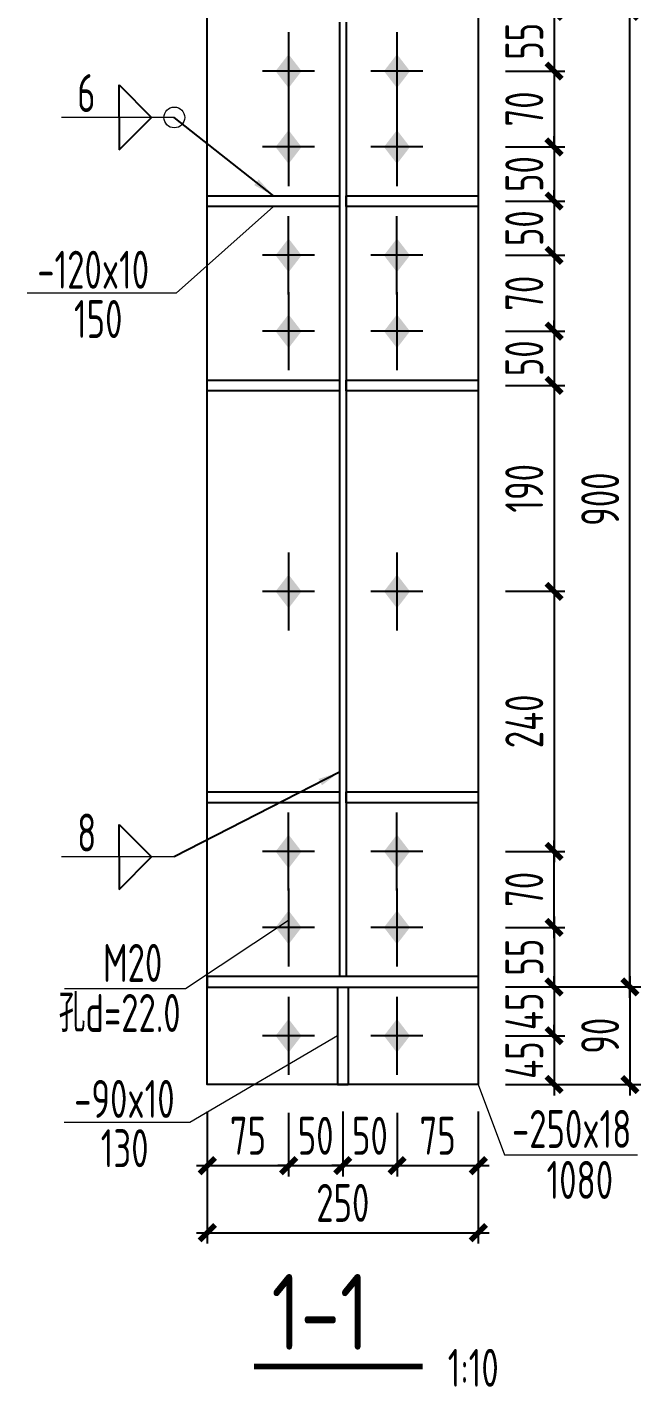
# Model space of a CAD drawing. Extents: x -3102990 to -851544, y -5293060 to -2540151.
# Drawn here: x -1072496 to -1066836, y -2651848 to -2639304 of the extents above; entities that cross this region are included whole.
import ezdxf

# ---------------------------------------------------------------- set-up
doc = ezdxf.new("R2010")
doc.units = 0
doc.header["$LTSCALE"] = 1000
doc.header["$PDMODE"] = 1
doc.linetypes.add('DOTE', pattern=[2.42, 2, -0.2, 0.02, -0.2])
doc.layers.get('0').update_dxf_attribs({"linetype": 'CONTINUOUS'})
doc.layers.get('Defpoints').update_dxf_attribs({"linetype": 'CONTINUOUS'})
for name, color, linetype in [('10', 7, 'CONTINUOUS'), ('AXIS', 253, 'DOTE'), ('COLU', 7, 'CONTINUOUS'), ('DIM', 3, 'CONTINUOUS'), ('NUM', 7, 'CONTINUOUS'), ('TEXT', 7, 'CONTINUOUS'), ('WELD', 7, 'CONTINUOUS')]:
    doc.layers.add(name, color=color, linetype=linetype)
doc.styles.add('TSSD_Dimension', font='tssdeng.shx', dxfattribs={"width": 0.7, "bigfont": 'Hztxt.shx'})
doc.styles.add('TSSD_Label', font='tssdeng.shx', dxfattribs={"width": 0.75, "bigfont": 'hztxt.shx'})
doc.styles.add('TSSD_Rein', font='Tssdeng.shx', dxfattribs={"width": 0.75, "bigfont": 'hztxt.shx'})
doc.dimstyles.new('TSSD_10_100', dxfattribs={"dimtxt": 350, "dimasz": 100, "dimexe": 100, "dimexo": 250, "dimgap": 100, "dimtad": 1, "dimdec": 0, "dimlfac": 0.1, "dimzin": 0, "dimdsep": 46, "dimtxsty": 'TSSD_Dimension', "dimblk": 'ARCHTICK', "dimcen": 0, "dimdle": 100, "dimclrt": 7, "dimadec": 0, "dimazin": 0, "dimtfac": 1, "dimtdec": 0, "dimtix": 1, "dimtmove": 2, "dimatfit": 3, "dimldrblk": 'ARCHTICK', "dimfxl": 1, "dimtolj": 1, "dimtzin": 0, "dimarcsym": 0})
doc.dimstyles.new('TSSD_LEADER_STYLE_200.0', dxfattribs={"dimtxt": 700, "dimasz": 200, "dimexe": 200, "dimexo": 500, "dimgap": 0.09, "dimtad": 0, "dimtih": 1, "dimtoh": 1, "dimdec": 4, "dimzin": 0, "dimdsep": 46, "dimtxsty": 'Standard', "dimcen": 0.09, "dimdle": 200, "dimclrt": 7, "dimadec": 0, "dimazin": 0, "dimtfac": 1, "dimtdec": 4, "dimtofl": 0, "dimtmove": 0, "dimatfit": 3, "dimfxl": 1, "dimtolj": 1, "dimtzin": 0, "dimarcsym": 0})

# ---------------------------------------------------------------- blocks, each defined once
blk = doc.blocks.new('A$C5C7C78FF')
at = {"layer": '10', "color": 0}
blk.add_solid([(27, -141, -192), (-73, -11, -192), (127, -11, -192), (27, 119, -192)], dxfattribs=at)
at = {"layer": 'AXIS', "color": 0, "linetype": 'ByBlock'}
for p, q in [((27, -311, -192), (27, 289, -192)), ((227, -11, -192), (-173, -11, -192))]:
    blk.add_line(p, q, dxfattribs=at)
blk = doc.blocks.new('_ArchTick')
at = {"color": 0, "const_width": 0.5}
blk.add_lwpolyline([(-0.71, -0.71), (0.71, 0.71)], dxfattribs=at)
blk = doc.blocks.new('*D352')
at = {"layer": 'Defpoints', "color": 0}
for p in [(-1068335, -2639159), (-1068335, -2639709), (-1067636, -2639709)]:
    blk.add_point(p, dxfattribs=at)
at = {"layer": 'DIM', "color": 0, "lineweight": -2}
for p, q in [((-1067636, -2639059), (-1067636, -2639809)), ((-1068085, -2639159), (-1067536, -2639159)), ((-1068085, -2639709), (-1067536, -2639709))]:
    blk.add_line(p, q, dxfattribs=at)
at = {"layer": 'DIM', "color": 0, "lineweight": -2, "xscale": 100, "yscale": 100, "zscale": 100}
for p, rotation in [((-1067636, -2639159), 90), ((-1067636, -2639709), 270)]:
    blk.add_blockref('_ArchTick', p, dxfattribs=dict(at, rotation=rotation))
at = {"layer": 'DIM', "color": 7, "insert": (-1067911, -2639434), "char_height": 350, "attachment_point": 5, "rotation": 90, "style": 'TSSD_Dimension'}
blk.add_mtext('\\A1;55', dxfattribs=at)
blk = doc.blocks.new('*D353')
at = {"layer": 'Defpoints', "color": 0}
for p in [(-1068335, -2647609), (-1068335, -2648159), (-1067636, -2648159)]:
    blk.add_point(p, dxfattribs=at)
at = {"layer": 'DIM', "color": 0, "lineweight": -2}
for p, q in [((-1067636, -2647509), (-1067636, -2648259)), ((-1068085, -2647609), (-1067536, -2647609)), ((-1068085, -2648159), (-1067536, -2648159))]:
    blk.add_line(p, q, dxfattribs=at)
at = {"layer": 'DIM', "color": 0, "lineweight": -2, "xscale": 100, "yscale": 100, "zscale": 100}
for p, rotation in [((-1067636, -2647609), 90), ((-1067636, -2648159), 270)]:
    blk.add_blockref('_ArchTick', p, dxfattribs=dict(at, rotation=rotation))
at = {"layer": 'DIM', "color": 7, "insert": (-1067911, -2647884), "char_height": 350, "attachment_point": 5, "rotation": 90, "style": 'TSSD_Dimension'}
blk.add_mtext('\\A1;55', dxfattribs=at)
blk = doc.blocks.new('*D354')
at = {"layer": 'Defpoints', "color": 0}
for p in [(-1068335, -2648159), (-1068335, -2648609), (-1067636, -2648609)]:
    blk.add_point(p, dxfattribs=at)
at = {"layer": 'DIM', "color": 0, "lineweight": -2}
for p, q in [((-1067636, -2648159), (-1067636, -2648059)), ((-1068085, -2648159), (-1067536, -2648159)), ((-1067636, -2648159), (-1067636, -2648609)), ((-1068085, -2648609), (-1067536, -2648609)), ((-1067636, -2648609), (-1067636, -2648709))]:
    blk.add_line(p, q, dxfattribs=at)
at = {"layer": 'DIM', "color": 0, "lineweight": -2, "xscale": 100, "yscale": 100, "zscale": 100}
for p, rotation in [((-1067636, -2648159), 270), ((-1067636, -2648609), 90)]:
    blk.add_blockref('_ArchTick', p, dxfattribs=dict(at, rotation=rotation))
at = {"layer": 'DIM', "color": 7, "insert": (-1067911, -2648384), "char_height": 350, "attachment_point": 5, "rotation": 90, "style": 'TSSD_Dimension'}
blk.add_mtext('\\A1;45', dxfattribs=at)
blk = doc.blocks.new('*D355')
at = {"layer": 'Defpoints', "color": 0}
for p in [(-1068335, -2648609), (-1068335, -2649059), (-1067636, -2649059)]:
    blk.add_point(p, dxfattribs=at)
at = {"layer": 'DIM', "color": 0, "lineweight": -2}
for p, q in [((-1067636, -2648609), (-1067636, -2648509)), ((-1068085, -2648609), (-1067536, -2648609)), ((-1067636, -2648609), (-1067636, -2649059)), ((-1068085, -2649059), (-1067536, -2649059)), ((-1067636, -2649059), (-1067636, -2649159))]:
    blk.add_line(p, q, dxfattribs=at)
at = {"layer": 'DIM', "color": 0, "lineweight": -2, "xscale": 100, "yscale": 100, "zscale": 100}
for p, rotation in [((-1067636, -2648609), 270), ((-1067636, -2649059), 90)]:
    blk.add_blockref('_ArchTick', p, dxfattribs=dict(at, rotation=rotation))
at = {"layer": 'DIM', "color": 7, "insert": (-1067911, -2648834), "char_height": 350, "attachment_point": 5, "rotation": 90, "style": 'TSSD_Dimension'}
blk.add_mtext('\\A1;45', dxfattribs=at)
blk = doc.blocks.new('*D356')
at = {"layer": 'Defpoints', "color": 0}
for p in [(-1070835, -2649058), (-1070085, -2649070), (-1070085, -2649807)]:
    blk.add_point(p, dxfattribs=at)
at = {"layer": 'DIM', "color": 0, "lineweight": -2}
for p, q in [((-1070835, -2649308), (-1070835, -2649907)), ((-1070085, -2649320), (-1070085, -2649907)), ((-1070935, -2649807), (-1069985, -2649807))]:
    blk.add_line(p, q, dxfattribs=at)
at = {"layer": 'DIM', "color": 0, "lineweight": -2, "xscale": 100, "yscale": 100, "zscale": 100, "rotation": 180}
blk.add_blockref('_ArchTick', (-1070835, -2649807), dxfattribs=at)
at = {"layer": 'DIM', "color": 0, "lineweight": -2, "xscale": 100, "yscale": 100, "zscale": 100}
blk.add_blockref('_ArchTick', (-1070085, -2649807), dxfattribs=at)
at = {"layer": 'DIM', "color": 7, "insert": (-1070460, -2649532), "char_height": 350, "attachment_point": 5, "style": 'TSSD_Dimension'}
blk.add_mtext('\\A1;75', dxfattribs=at)
blk = doc.blocks.new('*D357')
at = {"layer": 'Defpoints', "color": 0}
for p in [(-1069585, -2649059), (-1070085, -2649070), (-1069585, -2649807)]:
    blk.add_point(p, dxfattribs=at)
at = {"layer": 'DIM', "color": 0, "lineweight": -2}
for p, q in [((-1069585, -2649309), (-1069585, -2649907)), ((-1070085, -2649320), (-1070085, -2649907)), ((-1070085, -2649807), (-1070185, -2649807)), ((-1070085, -2649807), (-1069585, -2649807)), ((-1069585, -2649807), (-1069485, -2649807))]:
    blk.add_line(p, q, dxfattribs=at)
at = {"layer": 'DIM', "color": 0, "lineweight": -2, "xscale": 100, "yscale": 100, "zscale": 100}
blk.add_blockref('_ArchTick', (-1070085, -2649807), dxfattribs=at)
at = {"layer": 'DIM', "color": 0, "lineweight": -2, "xscale": 100, "yscale": 100, "zscale": 100, "rotation": 180}
blk.add_blockref('_ArchTick', (-1069585, -2649807), dxfattribs=at)
at = {"layer": 'DIM', "color": 7, "insert": (-1069835, -2649532), "char_height": 350, "attachment_point": 5, "style": 'TSSD_Dimension'}
blk.add_mtext('\\A1;50', dxfattribs=at)
blk = doc.blocks.new('*D358')
at = {"layer": 'Defpoints', "color": 0}
for p in [(-1069585, -2649059), (-1069085, -2649070), (-1069085, -2649807)]:
    blk.add_point(p, dxfattribs=at)
at = {"layer": 'DIM', "color": 0, "lineweight": -2}
for p, q in [((-1069585, -2649309), (-1069585, -2649907)), ((-1069085, -2649320), (-1069085, -2649907)), ((-1069585, -2649807), (-1069685, -2649807)), ((-1069585, -2649807), (-1069085, -2649807)), ((-1069085, -2649807), (-1068985, -2649807))]:
    blk.add_line(p, q, dxfattribs=at)
at = {"layer": 'DIM', "color": 0, "lineweight": -2, "xscale": 100, "yscale": 100, "zscale": 100}
blk.add_blockref('_ArchTick', (-1069585, -2649807), dxfattribs=at)
at = {"layer": 'DIM', "color": 0, "lineweight": -2, "xscale": 100, "yscale": 100, "zscale": 100, "rotation": 180}
blk.add_blockref('_ArchTick', (-1069085, -2649807), dxfattribs=at)
at = {"layer": 'DIM', "color": 7, "insert": (-1069335, -2649532), "char_height": 350, "attachment_point": 5, "style": 'TSSD_Dimension'}
blk.add_mtext('\\A1;50', dxfattribs=at)
blk = doc.blocks.new('*D359')
at = {"layer": 'Defpoints', "color": 0}
for p in [(-1068335, -2649059), (-1069085, -2649070), (-1068335, -2649807)]:
    blk.add_point(p, dxfattribs=at)
at = {"layer": 'DIM', "color": 0, "lineweight": -2}
for p, q in [((-1068335, -2649309), (-1068335, -2649907)), ((-1069085, -2649320), (-1069085, -2649907)), ((-1069185, -2649807), (-1068235, -2649807))]:
    blk.add_line(p, q, dxfattribs=at)
at = {"layer": 'DIM', "color": 0, "lineweight": -2, "xscale": 100, "yscale": 100, "zscale": 100, "rotation": 180}
blk.add_blockref('_ArchTick', (-1069085, -2649807), dxfattribs=at)
at = {"layer": 'DIM', "color": 0, "lineweight": -2, "xscale": 100, "yscale": 100, "zscale": 100}
blk.add_blockref('_ArchTick', (-1068335, -2649807), dxfattribs=at)
at = {"layer": 'DIM', "color": 7, "insert": (-1068710, -2649532), "char_height": 350, "attachment_point": 5, "style": 'TSSD_Dimension'}
blk.add_mtext('\\A1;75', dxfattribs=at)
blk = doc.blocks.new('*D360')
at = {"layer": 'Defpoints', "color": 0}
for p in [(-1070835, -2649058), (-1068335, -2649059), (-1068335, -2650426)]:
    blk.add_point(p, dxfattribs=at)
at = {"layer": 'DIM', "color": 0, "lineweight": -2}
for p, q in [((-1070835, -2649308), (-1070835, -2650526)), ((-1068335, -2649309), (-1068335, -2650526)), ((-1070935, -2650426), (-1068235, -2650426))]:
    blk.add_line(p, q, dxfattribs=at)
at = {"layer": 'DIM', "color": 0, "lineweight": -2, "xscale": 100, "yscale": 100, "zscale": 100, "rotation": 180}
blk.add_blockref('_ArchTick', (-1070835, -2650426), dxfattribs=at)
at = {"layer": 'DIM', "color": 0, "lineweight": -2, "xscale": 100, "yscale": 100, "zscale": 100}
blk.add_blockref('_ArchTick', (-1068335, -2650426), dxfattribs=at)
at = {"layer": 'DIM', "color": 7, "insert": (-1069585, -2650151), "char_height": 350, "attachment_point": 5, "style": 'TSSD_Dimension'}
blk.add_mtext('\\A1;250', dxfattribs=at)
blk = doc.blocks.new('_WELD004')
at = {"color": 0, "linetype": 'ByBlock'}
for p, q in [((0, 1), (1, 0)), ((0, 0), (0, 1))]:
    blk.add_line(p, q, dxfattribs=at)
blk = doc.blocks.new('*D362')
at = {"layer": 'Defpoints', "color": 0}
for p in [(-1068335, -2648159), (-1068335, -2649059), (-1066936, -2649059)]:
    blk.add_point(p, dxfattribs=at)
at = {"layer": 'DIM', "color": 0, "lineweight": -2}
for p, q in [((-1066936, -2648059), (-1066936, -2649159)), ((-1068085, -2648159), (-1066836, -2648159)), ((-1068085, -2649059), (-1066836, -2649059))]:
    blk.add_line(p, q, dxfattribs=at)
at = {"layer": 'DIM', "color": 0, "lineweight": -2, "xscale": 100, "yscale": 100, "zscale": 100}
for p, rotation in [((-1066936, -2648159), 90), ((-1066936, -2649059), 270)]:
    blk.add_blockref('_ArchTick', p, dxfattribs=dict(at, rotation=rotation))
at = {"layer": 'DIM', "color": 7, "insert": (-1067211, -2648609), "char_height": 350, "attachment_point": 5, "rotation": 90, "style": 'TSSD_Dimension'}
blk.add_mtext('\\A1;90', dxfattribs=at)
blk = doc.blocks.new('*D363')
at = {"layer": 'Defpoints', "color": 0, "ltscale": 1.5}
for p in [(-1068335, -2639159), (-1066936, -2639159), (-1068335, -2648159)]:
    blk.add_point(p, dxfattribs=at)
at = {"layer": 'DIM', "color": 0, "lineweight": -2, "ltscale": 1.5}
for p, q in [((-1066936, -2648259), (-1066936, -2639059)), ((-1068085, -2639159), (-1066836, -2639159)), ((-1068085, -2648159), (-1066836, -2648159))]:
    blk.add_line(p, q, dxfattribs=at)
at = {"layer": 'DIM', "color": 0, "lineweight": -2, "ltscale": 1.5, "xscale": 100, "yscale": 100, "zscale": 100}
for p, rotation in [((-1066936, -2639159), 90), ((-1066936, -2648159), 270)]:
    blk.add_blockref('_ArchTick', p, dxfattribs=dict(at, rotation=rotation))
at = {"layer": 'DIM', "color": 7, "ltscale": 1.5, "insert": (-1067211, -2643659), "char_height": 350, "attachment_point": 5, "rotation": 90, "style": 'TSSD_Dimension'}
blk.add_mtext('\\A1;900', dxfattribs=at)
blk = doc.blocks.new('*D389')
at = {"layer": 'Defpoints', "color": 0, "ltscale": 1.5}
for p in [(-1068335, -2639709), (-1068335, -2640409), (-1067636, -2640409)]:
    blk.add_point(p, dxfattribs=at)
at = {"layer": 'DIM', "color": 0, "lineweight": -2, "ltscale": 1.5}
for p, q in [((-1067636, -2639609), (-1067636, -2640509)), ((-1068085, -2639709), (-1067536, -2639709)), ((-1068085, -2640409), (-1067536, -2640409))]:
    blk.add_line(p, q, dxfattribs=at)
at = {"layer": 'DIM', "color": 0, "lineweight": -2, "ltscale": 1.5, "xscale": 100, "yscale": 100, "zscale": 100}
for p, rotation in [((-1067636, -2639709), 90), ((-1067636, -2640409), 270)]:
    blk.add_blockref('_ArchTick', p, dxfattribs=dict(at, rotation=rotation))
at = {"layer": 'DIM', "color": 7, "ltscale": 1.5, "insert": (-1067911, -2640059), "char_height": 350, "attachment_point": 5, "rotation": 90, "style": 'TSSD_Dimension'}
blk.add_mtext('\\A1;70', dxfattribs=at)
blk = doc.blocks.new('*D390')
at = {"layer": 'Defpoints', "color": 0, "ltscale": 1.5}
for p in [(-1068335, -2640409), (-1068335, -2640909), (-1067636, -2640909)]:
    blk.add_point(p, dxfattribs=at)
at = {"layer": 'DIM', "color": 0, "lineweight": -2, "ltscale": 1.5}
for p, q in [((-1068085, -2640409), (-1067536, -2640409)), ((-1067636, -2640409), (-1067636, -2640309)), ((-1067636, -2640409), (-1067636, -2640909)), ((-1068085, -2640909), (-1067536, -2640909)), ((-1067636, -2640909), (-1067636, -2641009))]:
    blk.add_line(p, q, dxfattribs=at)
at = {"layer": 'DIM', "color": 0, "lineweight": -2, "ltscale": 1.5, "xscale": 100, "yscale": 100, "zscale": 100}
for p, rotation in [((-1067636, -2640409), 270), ((-1067636, -2640909), 90)]:
    blk.add_blockref('_ArchTick', p, dxfattribs=dict(at, rotation=rotation))
at = {"layer": 'DIM', "color": 7, "ltscale": 1.5, "insert": (-1067911, -2640659), "char_height": 350, "attachment_point": 5, "rotation": 90, "style": 'TSSD_Dimension'}
blk.add_mtext('\\A1;50', dxfattribs=at)
blk = doc.blocks.new('*D391')
at = {"layer": 'Defpoints', "color": 0, "ltscale": 1.5}
for p in [(-1068335, -2642609, -288), (-1068335, -2644509), (-1067636, -2644509)]:
    blk.add_point(p, dxfattribs=at)
at = {"layer": 'DIM', "color": 0, "lineweight": -2, "ltscale": 1.5}
for p, q in [((-1067636, -2642509), (-1067636, -2644609)), ((-1068085, -2642609), (-1067536, -2642609)), ((-1068085, -2644509), (-1067536, -2644509))]:
    blk.add_line(p, q, dxfattribs=at)
at = {"layer": 'DIM', "color": 0, "lineweight": -2, "ltscale": 1.5, "xscale": 100, "yscale": 100, "zscale": 100}
for p, rotation in [((-1067636, -2642609), 90), ((-1067636, -2644509), 270)]:
    blk.add_blockref('_ArchTick', p, dxfattribs=dict(at, rotation=rotation))
at = {"layer": 'DIM', "color": 7, "ltscale": 1.5, "insert": (-1067911, -2643559), "char_height": 350, "attachment_point": 5, "rotation": 90, "style": 'TSSD_Dimension'}
blk.add_mtext('\\A1;190', dxfattribs=at)
blk = doc.blocks.new('*D392')
at = {"layer": 'Defpoints', "color": 0, "ltscale": 1.5}
for p in [(-1068335, -2644509), (-1068335, -2646909), (-1067636, -2646909)]:
    blk.add_point(p, dxfattribs=at)
at = {"layer": 'DIM', "color": 0, "lineweight": -2, "ltscale": 1.5}
for p, q in [((-1067636, -2644409), (-1067636, -2647009)), ((-1068085, -2644509), (-1067536, -2644509)), ((-1068085, -2646909), (-1067536, -2646909))]:
    blk.add_line(p, q, dxfattribs=at)
at = {"layer": 'DIM', "color": 0, "lineweight": -2, "ltscale": 1.5, "xscale": 100, "yscale": 100, "zscale": 100}
for p, rotation in [((-1067636, -2644509), 90), ((-1067636, -2646909), 270)]:
    blk.add_blockref('_ArchTick', p, dxfattribs=dict(at, rotation=rotation))
at = {"layer": 'DIM', "color": 7, "ltscale": 1.5, "insert": (-1067911, -2645709), "char_height": 350, "attachment_point": 5, "rotation": 90, "style": 'TSSD_Dimension'}
blk.add_mtext('\\A1;240', dxfattribs=at)
blk = doc.blocks.new('*D408')
at = {"layer": 'Defpoints', "color": 0, "ltscale": 1.5}
for p in [(-1068335, -2640909), (-1068335, -2641409), (-1067636, -2641409)]:
    blk.add_point(p, dxfattribs=at)
at = {"layer": 'DIM', "color": 0, "lineweight": -2, "ltscale": 1.5}
for p, q in [((-1068085, -2640909), (-1067536, -2640909)), ((-1067636, -2640909), (-1067636, -2640809)), ((-1067636, -2640909), (-1067636, -2641409)), ((-1068085, -2641409), (-1067536, -2641409)), ((-1067636, -2641409), (-1067636, -2641509))]:
    blk.add_line(p, q, dxfattribs=at)
at = {"layer": 'DIM', "color": 0, "lineweight": -2, "ltscale": 1.5, "xscale": 100, "yscale": 100, "zscale": 100}
for p, rotation in [((-1067636, -2640909), 270), ((-1067636, -2641409), 90)]:
    blk.add_blockref('_ArchTick', p, dxfattribs=dict(at, rotation=rotation))
at = {"layer": 'DIM', "color": 7, "ltscale": 1.5, "insert": (-1067911, -2641159), "char_height": 350, "attachment_point": 5, "rotation": 90, "style": 'TSSD_Dimension'}
blk.add_mtext('\\A1;50', dxfattribs=at)
blk = doc.blocks.new('*D409')
at = {"layer": 'Defpoints', "color": 0, "ltscale": 1.5}
for p in [(-1068335, -2641409), (-1068335, -2642109), (-1067636, -2642109)]:
    blk.add_point(p, dxfattribs=at)
at = {"layer": 'DIM', "color": 0, "lineweight": -2, "ltscale": 1.5}
for p, q in [((-1068085, -2641409), (-1067536, -2641409)), ((-1067636, -2641309), (-1067636, -2642209)), ((-1068085, -2642109), (-1067536, -2642109))]:
    blk.add_line(p, q, dxfattribs=at)
at = {"layer": 'DIM', "color": 0, "lineweight": -2, "ltscale": 1.5, "xscale": 100, "yscale": 100, "zscale": 100}
for p, rotation in [((-1067636, -2641409), 90), ((-1067636, -2642109), 270)]:
    blk.add_blockref('_ArchTick', p, dxfattribs=dict(at, rotation=rotation))
at = {"layer": 'DIM', "color": 7, "ltscale": 1.5, "insert": (-1067911, -2641759), "char_height": 350, "attachment_point": 5, "rotation": 90, "style": 'TSSD_Dimension'}
blk.add_mtext('\\A1;70', dxfattribs=at)
blk = doc.blocks.new('*D410')
at = {"layer": 'Defpoints', "color": 0, "ltscale": 1.5}
for p in [(-1068335, -2642109), (-1068335, -2642609), (-1067636, -2642609)]:
    blk.add_point(p, dxfattribs=at)
at = {"layer": 'DIM', "color": 0, "lineweight": -2, "ltscale": 1.5}
for p, q in [((-1067636, -2642109), (-1067636, -2642009)), ((-1068085, -2642109), (-1067536, -2642109)), ((-1067636, -2642109), (-1067636, -2642609)), ((-1068085, -2642609), (-1067536, -2642609)), ((-1067636, -2642609), (-1067636, -2642709))]:
    blk.add_line(p, q, dxfattribs=at)
at = {"layer": 'DIM', "color": 0, "lineweight": -2, "ltscale": 1.5, "xscale": 100, "yscale": 100, "zscale": 100}
for p, rotation in [((-1067636, -2642109), 270), ((-1067636, -2642609), 90)]:
    blk.add_blockref('_ArchTick', p, dxfattribs=dict(at, rotation=rotation))
at = {"layer": 'DIM', "color": 7, "ltscale": 1.5, "insert": (-1067911, -2642359), "char_height": 350, "attachment_point": 5, "rotation": 90, "style": 'TSSD_Dimension'}
blk.add_mtext('\\A1;50', dxfattribs=at)
blk = doc.blocks.new('*D890')
at = {"layer": 'Defpoints', "color": 0, "ltscale": 1.5}
for p in [(-1068335, -2646909), (-1067636, -2646909), (-1068335, -2647609)]:
    blk.add_point(p, dxfattribs=at)
at = {"layer": 'DIM', "color": 0, "lineweight": -2, "ltscale": 1.5}
for p, q in [((-1068085, -2646909), (-1067536, -2646909)), ((-1067636, -2647709), (-1067636, -2646809)), ((-1068085, -2647609), (-1067536, -2647609))]:
    blk.add_line(p, q, dxfattribs=at)
at = {"layer": 'DIM', "color": 0, "lineweight": -2, "ltscale": 1.5, "xscale": 100, "yscale": 100, "zscale": 100}
for p, rotation in [((-1067636, -2646909), 90), ((-1067636, -2647609), 270)]:
    blk.add_blockref('_ArchTick', p, dxfattribs=dict(at, rotation=rotation))
at = {"layer": 'DIM', "color": 7, "ltscale": 1.5, "insert": (-1067911, -2647259), "char_height": 350, "attachment_point": 5, "rotation": 90, "style": 'TSSD_Dimension'}
blk.add_mtext('\\A1;70', dxfattribs=at)

msp = doc.modelspace()

# ---------------------------------------------------------------- linework, layer by layer
at = {"layer": 'COLU', "linetype": 'ByBlock'}
for p, q in [((-1069615.07, -2639259.37, -288), (-1069615.07, -2648059.37, -288)), ((-1069555.07, -2639259.37, -288), (-1069555.07, -2648059.37, -288)), ((-1068335.07, -2646859.37, -288), (-1068335.07, -2646959.37, -288)), ((-1070835.07, -2648059.37, -288), (-1068335.07, -2648059.37, -288)), ((-1070835.07, -2648059.37, -288), (-1070835.07, -2648159.37, -288)), ((-1068335.07, -2648059.37, -288), (-1068335.07, -2648159.37, -288)), ((-1070835.07, -2648159.37, -288), (-1068335.07, -2648159.37, -288)), ((-1069635.07, -2648159.37, -288), (-1069635.07, -2649059.37, -288)), ((-1069535.07, -2648159.37, -288), (-1069535.07, -2649059.37, -288)), ((-1069635.07, -2649059.37, -288), (-1069535.07, -2649059.37, -288))]:
    msp.add_line(p, q, dxfattribs=at)
at = {"layer": 'COLU', "linetype": 'ByBlock', "lineweight": 9}
for p, q in [((-1070225.07, -2640959.37, -288), (-1071122.36, -2641758.48, -288)), ((-1071122.36, -2641758.48, -288), (-1072496.35, -2641758.48, -288)), ((-1070085.07, -2647546.14, -288), (-1071036.15, -2648175.75, -96)), ((-1069635.07, -2648609.37, -288), (-1070995.37, -2649408.48, -288)), ((-1068335.07, -2649059.37, -288), (-1068094.09, -2649707.89, -96)), ((-1070995.37, -2649408.48, -288), (-1072156.35, -2649408.48, -288)), ((-1068094.09, -2649707.89, -96), (-1066868.03, -2649707.89, -96))]:
    msp.add_line(p, q, dxfattribs=at)
at = {"layer": 'COLU', "elevation": -288}
for points in [[(-1070835.07, -2638259.37), (-1068335.07, -2638259.37), (-1068335.07, -2649059.37), (-1070835.07, -2649059.37)], [(-1070835.07, -2640859.37), (-1069615.07, -2640859.37), (-1069615.07, -2640959.37), (-1070835.07, -2640959.37)], [(-1069555.07, -2640859.37), (-1068335.07, -2640859.37), (-1068335.07, -2640959.37), (-1069555.07, -2640959.37)], [(-1070835.07, -2642559.37), (-1069615.07, -2642559.37), (-1069615.07, -2642659.37), (-1070835.07, -2642659.37)], [(-1069555.07, -2642559.37), (-1068335.07, -2642559.37), (-1068335.07, -2642659.37), (-1069555.07, -2642659.37)], [(-1070835.07, -2646359.37), (-1069615.07, -2646359.37), (-1069615.07, -2646459.37), (-1070835.07, -2646459.37)], [(-1069555.07, -2646359.37), (-1068335.07, -2646359.37), (-1068335.07, -2646459.37), (-1069555.07, -2646459.37)]]:
    msp.add_lwpolyline(points, close=True, dxfattribs=at)
at = {"layer": 'NUM', "const_width": 50}
msp.add_lwpolyline([(-1070405.26, -2651660.72), (-1068846.98, -2651660.72)], dxfattribs=at)
at = {"layer": 'TEXT', "lineweight": 9}
msp.add_line((-1071036.15, -2648175.75, -96), (-1072152.94, -2648175.75, -96), dxfattribs=at)
at = {"layer": 'WELD', "lineweight": 9}
for p, q in [((-1071139.24, -2640137.1, -576), (-1072180.34, -2640137.1, -576)), ((-1071139.24, -2646959.83, -576), (-1072180.34, -2646959.83, -576))]:
    msp.add_line(p, q, dxfattribs=at)
msp.add_circle((-1071139.24, -2640137.1, -576), 96.07, dxfattribs=at)

# ---------------------------------------------------------------- block references
at = {"layer": 'COLU', "linetype": 'ByBlock', "xscale": -1.199999999953434, "yscale": 1.199999999720603, "zscale": 1.200000000000045, "rotation": 180}
for p in [(-1070117.75, -2639722.8, -57.6), (-1069117.75, -2639722.8, -57.6), (-1070117.75, -2640422.8, -57.6), (-1069117.75, -2640422.8, -57.6), (-1070117.75, -2642122.8, -57.6), (-1069117.75, -2642122.8, -57.6), (-1070117.75, -2644522.8, 230.4), (-1069117.75, -2644522.8, 230.4), (-1070117.75, -2647622.8, -57.6), (-1069117.75, -2647622.8, -57.6), (-1070117.75, -2648622.8, -57.6), (-1069117.75, -2648622.8, -57.6)]:
    msp.add_blockref('A$C5C7C78FF', p, dxfattribs=at)
at = {"layer": 'COLU', "linetype": 'ByBlock', "xscale": 1.199999999953434, "yscale": 1.200000000186265, "zscale": 1.200000000000045}
for p in [(-1070117.75, -2641395.95, -57.6), (-1069117.75, -2641395.95, -57.6), (-1070117.75, -2646895.95, -57.6), (-1069117.75, -2646895.95, -57.6)]:
    msp.add_blockref('A$C5C7C78FF', p, dxfattribs=at)
at = {"layer": 'WELD', "xscale": 300, "yscale": 300, "zscale": 300}
for p in [(-1071648.85, -2640137.1, -576), (-1071648.85, -2646959.83, -576)]:
    msp.add_blockref('_WELD004', p, dxfattribs=at)
at = {"layer": 'WELD', "xscale": -300, "yscale": 300, "zscale": 300, "rotation": 180}
for p in [(-1071648.85, -2640137.1, -576), (-1071648.85, -2646959.83, -576)]:
    msp.add_blockref('_WELD004', p, dxfattribs=at)

# ---------------------------------------------------------------- texts
at = {"layer": 'TEXT', "lineweight": 9}
for s, height, style, width, p in [('6', 350, 'TSSD_Rein', 0.7, (-1072035.45, -2640087.1, -576)), ('-120x10', 350, 'TSSD_Rein', 0.7, (-1072403.44, -2641716.87, -288)), ('150', 350, 'TSSD_Rein', 0.7, (-1072064.95, -2642171.8, -288)), ('8', 350, 'TSSD_Rein', 0.7, (-1072035.45, -2646909.83, -576)), ('M20', 350, 'TSSD_Rein', 0.7, (-1071797.98, -2648112.29, -96)), ('孔d=22.0', 350, 'TSSD_Rein', 0.7, (-1072205.16, -2648573.89, -96)), ('-90x10', 350, 'TSSD_Rein', 0.7, (-1072063.44, -2649366.87, -288)), ('-250x18', 350, 'TSSD_Rein', 0.7, (-1068024.47, -2649644.03, -96)), ('130', 350, 'TSSD_Rein', 0.7, (-1071818.13, -2649821.8, -288)), ('1080', 350, 'TSSD_Rein', 0.7, (-1067705.53, -2650114.5, -96)), ('1-1', 700, 'TSSD_Label', 0.8, (-1070242.25, -2651507.32)), ('1:10', 350, 'TSSD_Rein', 0.7, (-1068617.01, -2651847.89))]:
    msp.add_text(s, height=height, dxfattribs=dict(at, style=style, width=width)).set_placement(p)

# ---------------------------------------------------------------- dimensions: what is measured, and where the dimension line sits
at = {"layer": 'DIM'}
for base, p1, p2, picture, middle in [((-1067636.03, -2639709.37, -288), (-1068335.07, -2639159.37, -288), (-1068335.07, -2639709.37, -288), '*D352', (-1067911.03, -2639434.37, -288)), ((-1067636.03, -2648159.37, -288), (-1068335.07, -2647609.37, -288), (-1068335.07, -2648159.37, -288), '*D353', (-1067911.03, -2647884.37, -288)), ((-1067636.03, -2648609.37, -288), (-1068335.07, -2648159.37, -288), (-1068335.07, -2648609.37, -288), '*D354', (-1067911.03, -2648384.37, -288)), ((-1066936.07, -2649059.37, -288), (-1068335.07, -2648159.37, -288), (-1068335.07, -2649059.37, -288), '*D362', (-1067211.07, -2648609.37, -288)), ((-1067636.03, -2649059.37, -288), (-1068335.07, -2648609.37, -288), (-1068335.07, -2649059.37, -288), '*D355', (-1067911.03, -2648834.37, -288))]:
    dim = msp.add_linear_dim(base=base, p1=p1, p2=p2, angle=90, dimstyle='TSSD_10_100', dxfattribs=at)
    dim.commit()
    dim.dimension.update_dxf_attribs({"geometry": picture, "text_midpoint": middle})
at = {"layer": 'DIM', "ltscale": 1.5}
for base, p1, p2, picture, middle in [((-1066936.07, -2639159.37), (-1068335.07, -2648159.37), (-1068335.07, -2639159.37), '*D363', (-1067211.07, -2643659.37)), ((-1067636.03, -2640409.37), (-1068335.07, -2639709.37), (-1068335.07, -2640409.37), '*D389', (-1067911.03, -2640059.37)), ((-1067636.03, -2640909.37), (-1068335.07, -2640409.37), (-1068335.07, -2640909.37), '*D390', (-1067911.03, -2640659.37)), ((-1067636.03, -2641409.37), (-1068335.07, -2640909.37), (-1068335.07, -2641409.37), '*D408', (-1067911.03, -2641159.37)), ((-1067636.03, -2642109.37), (-1068335.07, -2641409.37), (-1068335.07, -2642109.37), '*D409', (-1067911.03, -2641759.37)), ((-1067636.03, -2642609.37), (-1068335.07, -2642109.37), (-1068335.07, -2642609.37), '*D410', (-1067911.03, -2642359.37)), ((-1067636.03, -2644509.37), (-1068335.07, -2642609.37, -288), (-1068335.07, -2644509.37), '*D391', (-1067911.03, -2643559.37)), ((-1067636.03, -2646909.37), (-1068335.07, -2644509.37), (-1068335.07, -2646909.37), '*D392', (-1067911.03, -2645709.37)), ((-1067636.03, -2646909.37), (-1068335.07, -2647609.37), (-1068335.07, -2646909.37), '*D890', (-1067911.03, -2647259.37))]:
    dim = msp.add_linear_dim(base=base, p1=p1, p2=p2, angle=90, dimstyle='TSSD_10_100', dxfattribs=at)
    dim.commit()
    dim.dimension.update_dxf_attribs({"geometry": picture, "text_midpoint": middle})
at = {"layer": 'DIM'}
for base, p1, p2, picture, middle in [((-1070085.07, -2649806.66, -288), (-1070835.05, -2649057.79, -288), (-1070085.07, -2649069.57, -288), '*D356', (-1070460.06, -2649531.66, -288)), ((-1068335.07, -2650425.63, -288), (-1070835.05, -2649057.79, -288), (-1068335.07, -2649059.37, -288), '*D360', (-1069585.06, -2650150.63, -288)), ((-1069585.07, -2649806.66, -288), (-1070085.07, -2649069.57, -288), (-1069585.07, -2649059.37, -288), '*D357', (-1069835.07, -2649531.66, -288)), ((-1069085.07, -2649806.66, -288), (-1069585.07, -2649059.37, -288), (-1069085.07, -2649069.57, -288), '*D358', (-1069335.07, -2649531.66, -288)), ((-1068335.07, -2649806.66, -288), (-1069085.07, -2649069.57, -288), (-1068335.07, -2649059.37, -288), '*D359', (-1068710.07, -2649531.66, -288))]:
    dim = msp.add_linear_dim(base=base, p1=p1, p2=p2, dimstyle='TSSD_10_100', dxfattribs=at)
    dim.commit()
    dim.dimension.update_dxf_attribs({"geometry": picture, "text_midpoint": middle})

# ---------------------------------------------------------------- leaders
at = {"layer": 'WELD', "lineweight": 9}
for points in [[(-1070225.07, -2640859.37, -576), (-1071139.24, -2640137.1, -576)], [(-1069615.07, -2646177.27, -576), (-1071139.24, -2646959.83, -576)]]:
    msp.add_leader(points, dimstyle='TSSD_LEADER_STYLE_200.0', dxfattribs=at)

doc.saveas('drawing.dxf')
